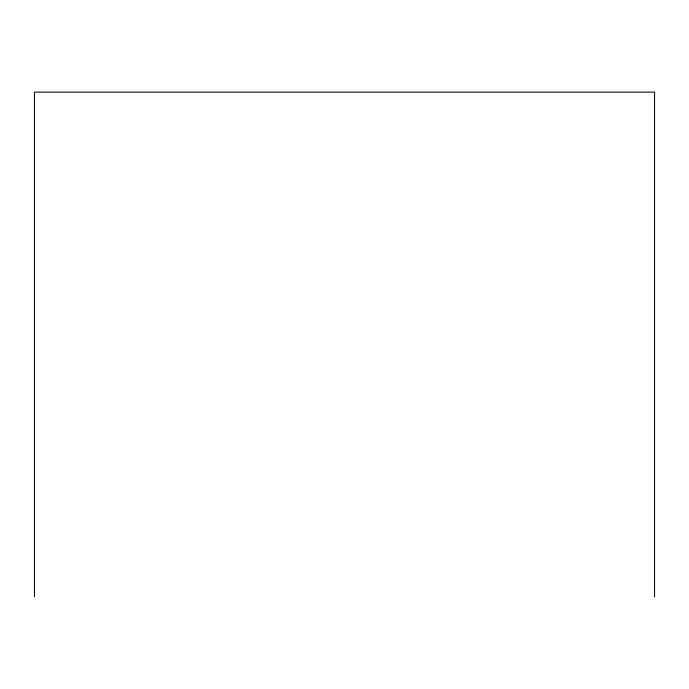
<?xml version="1.0" encoding="UTF-8"?>
<svg xmlns="http://www.w3.org/2000/svg" width="689" height="689" viewBox="0 0 689 689"><rect width="100%" height="100%" fill="white"/><g stroke="black" fill="none" stroke-linecap="round" stroke-linejoin="round"><path stroke-width="1.03" d="M654.55 596.872L654.55 92.128L34.45 92.128L34.45 596.872"/></g></svg>
